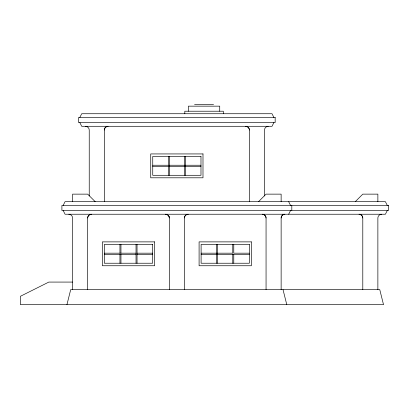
<?xml version="1.0" encoding="UTF-8"?>
<svg xmlns="http://www.w3.org/2000/svg" width="409" height="409" viewBox="0 0 409 409"><rect width="100%" height="100%" fill="white"/><g stroke="black" fill="none" stroke-linecap="round" stroke-linejoin="round"><path stroke-width="0.61" d="M87.664 218.007C87.664 216.003 89.433 214.239 91.432 214.234A3.85 3.85 0 0 0 87.664 218.007L87.664 289.613M104.31 130.062C104.31 128.063 106.079 126.299 108.078 126.294A3.85 3.85 0 0 0 104.31 130.062L104.31 201.673M281.136 218.007C281.136 216.003 282.905 214.239 284.904 214.234A3.85 3.85 0 0 0 281.136 218.007L281.136 289.613M66.933 304.69L70.701 289.613L379.756 289.613L383.524 304.69L20.45 304.69L20.45 296.264L48.824 282.077L72.587 282.077M79.811 117.501L81.698 113.733L272.026 113.733L273.912 117.501M63.165 205.441L65.051 201.673L385.411 201.673L387.292 205.441M273.912 122.526L272.026 126.294L81.698 126.294L79.811 122.526M288.672 214.234L290.559 210.466M387.292 210.466L385.411 214.234L65.051 214.234L63.165 210.466M258.524 201.673L266.06 194.137L281.136 194.137L281.136 201.673M355.257 201.673L362.793 194.137L377.87 194.137L377.87 201.673M268.258 126.294C266.259 126.299 264.49 128.063 264.49 130.062L264.49 195.972M381.638 214.234C379.639 214.239 377.875 216.003 377.87 218.007L377.87 289.613M194.577 104.31L213.554 104.31M152.741 165.241L168.319 165.241M169.321 165.241L200.983 165.241M152.741 166.499L168.319 166.499M169.321 166.499L200.983 166.499M104.372 253.181L136.033 253.181M137.035 253.181L152.613 253.181M201.11 253.181L232.767 253.181L232.767 244.388M249.352 253.181L233.774 253.181L233.774 244.388M104.372 254.439L136.033 254.439M137.035 254.439L152.613 254.439M201.11 254.439L249.352 254.439M85.466 126.294C87.465 126.299 89.228 128.063 89.234 130.062L89.234 195.972M68.819 214.234C70.818 214.239 72.587 216.003 72.587 218.007L72.587 289.613M95.2 201.673L87.664 194.137L72.587 194.137L72.587 201.673M288.672 201.673L290.559 205.441M283.018 289.613L286.791 304.69M362.793 218.007C362.793 216.003 361.024 214.239 359.025 214.234A3.85 3.85 0 0 1 362.793 218.007L362.793 289.613M266.06 218.007C266.06 216.003 264.291 214.239 262.292 214.234A3.85 3.85 0 0 1 266.06 218.007L266.06 289.613M249.413 130.062C249.413 128.063 247.644 126.299 245.645 126.294A3.85 3.85 0 0 1 249.413 130.062L249.413 201.673M291.811 205.441L291.811 210.466M233.774 254.439L233.774 263.232M232.767 254.439L232.767 263.232M223.319 113.733L223.319 111.217L184.807 111.217L184.807 113.733M219.725 111.217L219.725 106.156L188.401 106.156L188.401 111.217M217.69 244.388L217.69 263.232M216.688 244.388L216.688 263.232M185.405 156.448L185.405 175.292M184.398 156.448L184.398 175.292M184.398 216.75L184.398 289.613M169.321 156.448L169.321 175.292M169.321 216.75L169.321 289.613M168.319 156.448L168.319 175.292M137.035 244.388L137.035 263.232M136.033 244.388L136.033 263.232M120.957 244.388L120.957 253.181M120.957 254.439L120.957 263.232M119.949 244.388L119.949 253.181M119.949 254.439L119.949 263.232M184.439 217.516L184.398 218.007A3.85 3.85 0 0 1 188.166 214.234C186.346 214.25 184.684 215.712 184.439 217.516M275.17 117.501L78.554 117.501L78.554 122.526L275.17 122.526L275.17 117.501M202.992 153.932L150.732 153.932L150.732 177.803L202.992 177.803L202.992 153.932M200.983 156.448L152.741 156.448L152.741 175.292L200.983 175.292L200.983 156.448M388.55 205.441L61.907 205.441L61.907 210.466L388.55 210.466L388.55 205.441M154.622 241.877L102.362 241.877L102.362 265.748L154.622 265.748L154.622 241.877M251.361 241.877L199.096 241.877L199.096 265.748L251.361 265.748L251.361 241.877M152.613 244.388L104.372 244.388L104.372 263.232L152.613 263.232L152.613 244.388M249.352 244.388L201.11 244.388L201.11 263.232L249.352 263.232L249.352 244.388M166.044 214.28L165.553 214.234A3.85 3.85 0 0 1 169.321 218.007C169.311 216.182 167.848 214.52 166.044 214.28"/></g></svg>
